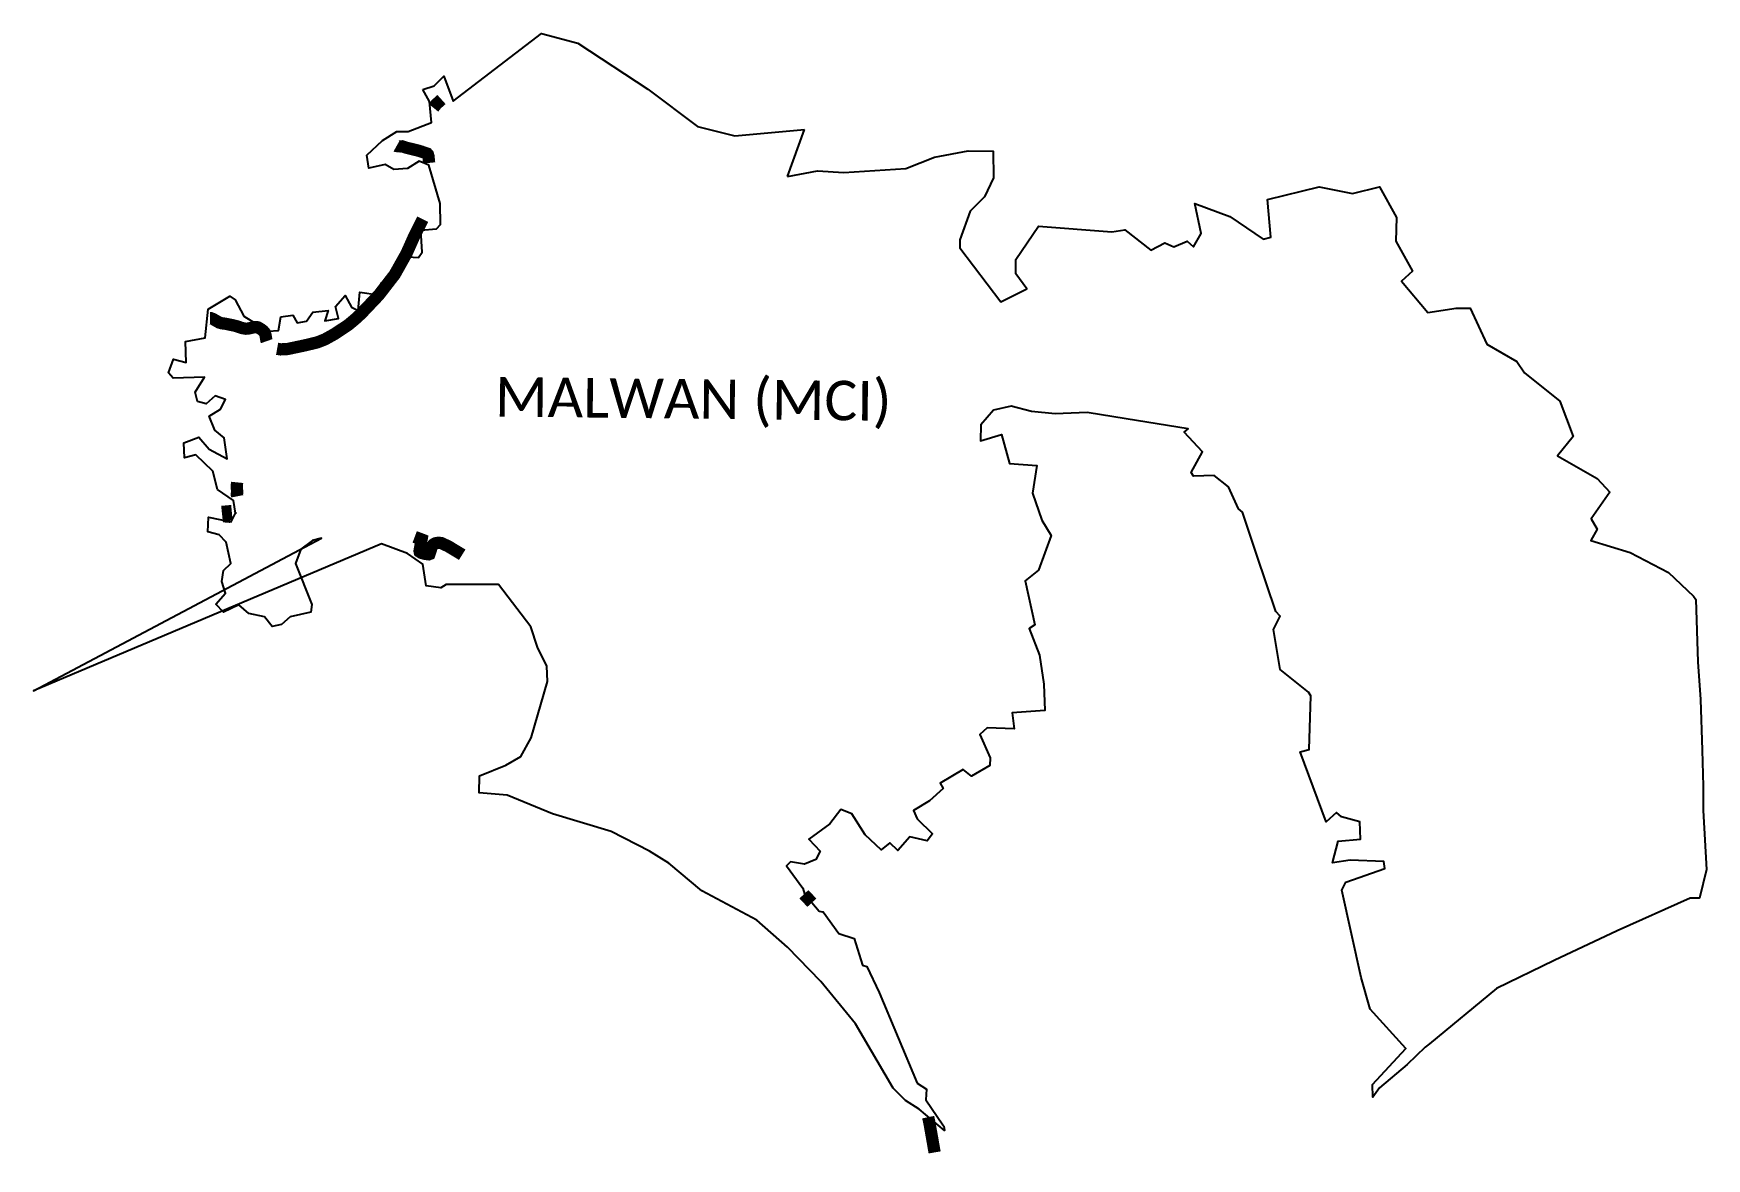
# Model space of a CAD drawing. Header units: metres. Extents: x 330680 to 359033, y 1773116 to 1931097.
# Drawn here: x 334143 to 340967, y 1773116 to 1777706 of the extents above; entities outside this region: 1.
import ezdxf

# ---------------------------------------------------------------- set-up
doc = ezdxf.new("R2010")
doc.units = ezdxf.units.M
for name, color, linetype in [('ARTIFICIALLY PROTECTED', 10, 'Continuous'), ('DITRICT NAME', 118, 'Continuous'), ('village', 3, 'Continuous'), ('VILLAGE NAME', 250, 'Continuous')]:
    doc.layers.add(name, color=color, linetype=linetype)

msp = doc.modelspace()

# ---------------------------------------------------------------- linework, layer by layer
at = {"color": 3}
for points in [[(335731.6029610715, 1777476.877901846), (335776.8554780822, 1777491.750739368), (335816.5244922319, 1777531.175852522), (335854.5108595226, 1777429.954519156), (336214.6602942407, 1777705.785614906), (336362.913523934, 1777666.140898768), (336505.9921930283, 1777572.180362778), (336649.0708621226, 1777478.219826787), (336851.357155871, 1777326.786898843), (337003.9702418724, 1777288.252455657), (337287.9917377857, 1777314.589678956)], [(337218.9696172035, 1777122.717208907), (337341.4703209586, 1777145.945591499), (337447.81524454, 1777138.882142105), (337701.4093575996, 1777154.197268002), (337817.9623444134, 1777201.036172773), (337956.1076727292, 1777227.498968643), (338057.7729760048, 1777225.50567092), (338058.724650565, 1777117.43856248), (338022.4921229273, 1777038.632518237), (337964.2913906568, 1776980.32306213), (337921.6726656597, 1776863.462710443), (337921.4738033246, 1776830.787370034), (338088.2291227761, 1776610.239797696), (338194.3380989424, 1776663.646743539), (338150.5512119527, 1776724.882608651), (338150.269613191, 1776783.915868016), (338242.346520993, 1776919.442960955), (338541.96922681, 1776896.53550002), (338594.1022587271, 1776904.986533324), (338700.3584010242, 1776821.517571958), (338757.3733024527, 1776851.638253016), (338793.9206431377, 1776834.677144632), (338848.5077520868, 1776858.398589382), (338875.256585022, 1776834.956370132), (338905.6995955546, 1776889.458228013), (338880.0305115718, 1777012.493387547), (339022.1286121238, 1776958.659573681), (339158.098887474, 1776865.962189605), (339190.359032201, 1776875.004259709), (339176.5404782043, 1777027.907836667), (339386.9997681517, 1777079.411766366), (339522.7310228968, 1777053.181864292), (339633.8159332152, 1777080.466644167), (339702.7984842877, 1776955.538737815), (339699.2597877671, 1776857.918020152), (339767.5793897487, 1776736.418958606), (339722.9374220046, 1776694.754061077), (339829.8668145883, 1776567.436884577), (339946.4314206478, 1776585.03682714), (340002.4736069337, 1776584.597194366), (340071.5748479997, 1776437.681130828), (340192.8665467046, 1776367.123202789), (340225.2059445633, 1776321.519913906), (340369.1418120924, 1776205.779810499), (340422.6023725421, 1776060.877086467), (340359.8153649932, 1775982.402758597), (340521.5724088289, 1775890.741746271), (340573.232404403, 1775834.841300573), (340495.916924343, 1775725.782175899), (340521.5025393524, 1775683.273451102), (340495.6479839861, 1775637.507171775), (340655.6808365457, 1775588.55771762), (340812.4505676177, 1775507.149444839), (340913.7892170282, 1775410.569822176), (340923.6867755048, 1775396.873577162), (340932.1959634578, 1775142.523453678), (340942.4605695349, 1774988.89643406), (340948.8172420128, 1774781.620793617), (340953.3169379396, 1774634.89664537), (340953.862583421, 1774535.984692222), (340967.1510834341, 1774295.745354678), (340938.0937011667, 1774178.415214253), (340900.3619202496, 1774178.370866265), (340602.5480422346, 1774044.935935502), (340345.8738090495, 1773924.028672872), (340111.0855216717, 1773809.457296418), (339836.9808681963, 1773584.502590237), (339819.6334966228, 1773570.265791168), (339745.4567952529, 1773499.411527606), (339633.7569763707, 1773404.151203574), (339605.6233937641, 1773366.793350287), (339604.99473928, 1773417.699770824), (339740.5403864399, 1773565.13831052), (339594.5798600432, 1773725.06416541), (339558.8372551724, 1773855.10540385), (339480.0446411545, 1774210.56281965), (339496.1695506553, 1774243.601838528), (339654.910369181, 1774299.591491695), (339650.9805021017, 1774327.159991006), (339514.1693492646, 1774332.760574458), (339442.1985906018, 1774321.902481955), (339464.1967948534, 1774411.043309857), (339556.0079877068, 1774418.561101069), (339552.350677845, 1774489.050186946), (339478.0351482846, 1774509.276720264), (339457.4699382347, 1774527.227157909), (339416.2207999978, 1774489.535697624), (339310.2175545128, 1774775.162088584), (339346.7898348587, 1774784.00232608), (339352.6571545224, 1775003.591587848), (339343.6151227677, 1775018.984027494), (339227.515432036, 1775111.400265535), (339201.2843789068, 1775273.721805674), (339228.1635885542, 1775328.433261553), (339210.7757203872, 1775347.168860256), (339133.0358082016, 1775577.766883435), (339074.0780386713, 1775752.651890666), (339058.2426272458, 1775766.594497797), (339017.2059366612, 1775855.847797818), (338959.1460345547, 1775902.93078275), (338874.340560364, 1775900.113866408), (338865.6204555917, 1775914.635386841), (338911.7178324681, 1775999.547335375), (338837.0490102383, 1776079.55594416), (338852.3901680313, 1776093.220469454), (338599.6258661895, 1776134.054854644), (338441.0225739885, 1776159.677412414), (338310.138904792, 1776154.473593247), (338213.4612146976, 1776163.081555272), (338130.2513471704, 1776185.270879031), (338058.4035029054, 1776168.853634583), (338006.9591475447, 1776109.745046134), (338005.9384199821, 1776044.262771739), (338091.8732002564, 1776069.145508236), (338124.0465500678, 1775951.181203405), (338235.5885107887, 1775942.926036472), (338217.2273366252, 1775830.08482201), (338255.6219777121, 1775720.061393515), (338294.61703829, 1775657.148613935), (338242.8971091421, 1775516.136558529), (338187.6543799356, 1775472.791285917), (338226.7655966701, 1775292.745402097), (338203.874066817, 1775278.309658624), (338247.0056296599, 1775169.276646911), (338264.753356607, 1775050.840403402), (338268.6943251992, 1774943.682953809), (338134.3014042525, 1774933.941399469), (338143.4006094009, 1774868.510027215), (338033.5293639936, 1774872.659954316), (338002.4103280169, 1774845.325933983), (338044.6271689172, 1774751.151298462), (338044.4861387516, 1774718.914463133), (337968.4989818734, 1774675.962986066), (337935.6515426462, 1774702.897435571), (337841.3732003215, 1774647.560383186), (337853.6755684253, 1774625.519887593), (337798.2614597885, 1774575.175847691), (337731.8604466374, 1774535.329512328), (337747.9150519918, 1774501.711110161), (337810.377216186, 1774440.809540424), (337788.8257973872, 1774412.644904967), (337717.9333236803, 1774428.348250123), (337669.2030248276, 1774372.456047687), (337636.3048056421, 1774403.950238095), (337600.079265812, 1774375.184923993), (337535.307124454, 1774435.935630515), (337480.4293819728, 1774522.597364811), (337436.136571907, 1774539.471393675), (337391.9287644043, 1774481.380316455), (337306.1084357352, 1774418.265508699), (337352.3772438364, 1774369.803044548), (337334.3829544659, 1774336.367805408), (337288.4975722409, 1774316.740593072), (337230.6114402226, 1774325.716567222), (337213.863159043, 1774309.412360575), (337281.3992683245, 1774219.26848414), (337288.286831445, 1774195.418578148), (337347.112005783, 1774124.543891334), (337361.5251063647, 1774122.931140925), (337364.3756712908, 1774122.612177651), (337427.8340576669, 1774033.984751452), (337490.4702598432, 1774013.567030095), (337524.1670975617, 1773904.742406084), (337542.5968263514, 1773899.075372631), (337592.8587506347, 1773793.469885211), (337747.4911729274, 1773423.203136151), (337785.6144786392, 1773399.326557398), (337782.4188836914, 1773355.311389233), (337852.8140105334, 1773253.619625249), (337856.8318336076, 1773247.81553718), (337859.0830396053, 1773230.786079347), (337755.5363147007, 1773317.841862359), (337699.4899932816, 1773352.388805269), (337649.3800297572, 1773403.619118371), (337496.2200685164, 1773665.541292241), (337354.1174583972, 1773837.691132959), (337218.554544635, 1773977.928732209), (337093.6318886942, 1774088.298643962), (336869.3994843629, 1774208.05765262), (336734.0835574305, 1774320.435958465), (336655.0749100092, 1774369.283184966), (336499.4906395286, 1774450.449892971), (336259.4569988867, 1774521.845833943), (336074.659742829, 1774598.209876739), (335960.9821507229, 1774607.500738206), (335962.3859122372, 1774677.734873617), (336069.3657234213, 1774720.096114466), (336131.065318124, 1774755.768035595), (336173.7011336332, 1774831.584422578), (336239.6598383082, 1775062.528921048), (336236.9706595291, 1775124.471361046), (336199.0538118068, 1775202.638960653), (336171.5231743627, 1775284.982997217), (336039.7122346513, 1775458.312053029), (335827.0040760487, 1775457.378870017), (335804.3422875911, 1775444.756844396), (335744.407887438, 1775452.460328935), (335731.1749412619, 1775541.148663975), (335668.8497605014, 1775583.997530454), (335563.1350702878, 1775624.238759793), (334143.0300849505, 1775024.479038), (335318.4232446116, 1775647.250150498), (335280.740551626, 1775637.084417968), (335233.5316011602, 1775601.636044731), (335211.683428924, 1775544.04259362), (335278.9571479885, 1775376.74133598), (335273.6946118018, 1775344.446796504), (335189.9425138306, 1775325.521059456), (335155.2423455323, 1775294.397779926), (335116.0917781539, 1775287.026825981), (335084.9217738459, 1775325.912075475), (335021.7998457506, 1775339.327136516), (334980.9159794394, 1775375.355279053), (334918.1530570494, 1775345.35579334), (334887.0610229502, 1775377.24504221), (334925.8527754304, 1775422.407937962), (334911.392300103, 1775469.850921731), (334917.9515094673, 1775514.716947768), (334948.4979404932, 1775542.982808055), (334929.5246100972, 1775630.982721927), (334899.8373591516, 1775660.138857072), (334854.9092943674, 1775672.257494013), (334857.1113710204, 1775732.505777964), (334949.7172031382, 1775713.796801413), (334967.5677304905, 1775748.918067321), (334958.6818704879, 1775800.671484584), (334893.905268473, 1775844.804813105), (334875.0096082407, 1775920.248859457), (334805.7353163477, 1775986.75990669), (334759.7599218319, 1775975.127120539), (334756.3402053365, 1776035.31291126), (334817.6822236299, 1776058.299635382), (334860.1436819301, 1776009.669328926), (334933.3064524862, 1775969.815025245), (334921.2829338962, 1776056.455838971), (334883.2099705939, 1776086.893098135), (334860.2699530956, 1776144.049998846), (334906.1830446384, 1776172.487219172), (334926.797237486, 1776211.887685233), (334884.7104195413, 1776226.911815028), (334847.2150345933, 1776194.320282968), (334812.1244848581, 1776203.799780817), (334802.00498131, 1776242.920037224), (334840.5634008942, 1776303.449048194), (334713.2875616142, 1776299.468827837), (334693.4859520646, 1776321.675904953), (334713.9288966222, 1776376.442885146), (334765.8692899663, 1776362.965422227), (334763.6528547212, 1776449.715958113), (334843.2665807983, 1776464.472318309), (334856.152002433, 1776580.753582462), (334943.839921832, 1776633.396223987), (334966.4216742687, 1776619.591511412), (335000.5897508938, 1776552.751101515), (335100.6134478585, 1776490.705525459), (335142.56018915, 1776493.859275834), (335151.8060771967, 1776549.938178762), (335200.7794130208, 1776556.044012981), (335219.2381632536, 1776525.388029802), (335256.9677919328, 1776531.368521218), (335283.1576607054, 1776569.39414027), (335344.6871843925, 1776575.577299538), (335331.1002069402, 1776533.443990893), (335387.0390107288, 1776542.376250787), (335375.3745607561, 1776591.225178435), (335414.1045128725, 1776636.387360405), (335439.7458769616, 1776589.068519678), (335467.886858861, 1776575.325618621), (335474.1658478789, 1776650.988023431), (335548.4541712631, 1776639.071119937), (335560.6515039154, 1776688.185891838), (335634.6126179133, 1776711.250111263), (335625.6652659725, 1776768.563292206), (335646.4204619138, 1776795.345551375), (335713.6186412088, 1776791.783357842), (335728.8138235817, 1776812.943611612), (335722.365676766, 1776903.89504699), (335786.5896659198, 1776909.358339526), (335802.8358576794, 1776925.907253951), (335802.0568871693, 1777012.673787142), (335755.0941787662, 1777168.208835986), (335715.7432952994, 1777184.388483043), (335668.5283771611, 1777155.000040307), (335612.7911841561, 1777150.380949335), (335577.517768741, 1777170.666749342), (335511.5260036941, 1777155.625339816), (335502.7446913075, 1777209.254690821), (335566.231038899, 1777269.748699153), (335625.8078292346, 1777305.459792605), (335671.2952110717, 1777305.459792605), (335765.8936495009, 1777342.879560272), (335758.8912971076, 1777427.515404558), (335731.6029610715, 1777476.877901846)]]:
    msp.add_lwpolyline(points, dxfattribs=at)
at = {"layer": 'ARTIFICIALLY PROTECTED', "const_width": 50, "flags": 128}
for points in [[(335807.4593444797, 1777436.298090169), (335800.3381367979, 1777429.881374544), (335786.6553774451, 1777417.757790833), (335774.4400335241, 1777402.6430538)], [(335624.0735960919, 1777246.564493145), (335624.2220989781, 1777246.480870795), (335630.1659427053, 1777245.915381779), (335638.887162213, 1777245.085657098), (335646.8501617676, 1777245.404146321), (335663.5447449865, 1777239.695002598), (335710.8737018569, 1777228.248023366), (335725.3959578826, 1777223.863396813), (335749.2459547184, 1777215.548517263), (335751.9240527466, 1777212.612565063), (335754.1502735533, 1777205.139137342), (335755.6634403958, 1777189.658614683), (335756.8381638186, 1777177.640552924)], [(335730.8462004658, 1776948.060736443), (335697.5132677699, 1776881.977292845), (335664.6682195463, 1776808.320261779), (335642.3189525653, 1776768.454329458), (335616.5401231005, 1776722.47084948), (335570.5150402247, 1776662.983846198), (335551.3778798202, 1776638.249239487), (335479.0316676061, 1776562.076400232), (335451.8537401325, 1776537.30182562), (335425.7049733948, 1776515.739166021), (335369.7893129008, 1776478.843094374), (335331.1610653749, 1776457.37172682), (335299.8685677883, 1776445.234058052), (335249.7164146993, 1776433.238804875), (335179.3427559496, 1776418.366548076), (335150.6236784109, 1776416.938740477), (335136.8169370022, 1776419.363786567)], [(335094.4376374452, 1776450.464698668), (335092.7554108408, 1776455.208366164), (335089.5414859239, 1776475.808025095), (335086.5638637741, 1776484.79220576), (335080.5526530299, 1776492.035577526), (335072.68625828, 1776498.436454123), (335063.8487420703, 1776503.63801407), (335058.3333490459, 1776506.88424828), (335053.398563116, 1776508.073764169), (335044.6335960015, 1776507.624607302), (335028.0032705527, 1776503.918671903), (335019.6354684857, 1776502.053973946), (335009.5436714895, 1776501.174172166), (334994.0368206006, 1776503.869635033), (334975.0787056118, 1776510.44057567), (334961.6509045078, 1776514.146511069), (334945.076545504, 1776517.571266967), (334926.6924099833, 1776521.36997656), (334911.2106278694, 1776523.431172983), (334901.0527181272, 1776526.215841221), (334875.7952688448, 1776540.589382614), (334865.0984229668, 1776544.81124849), (334862.8561744308, 1776544.81124849)], [(334973.7601134648, 1775874.344836063), (334972.6058178815, 1775863.00103704), (334972.5498514366, 1775851.999041323), (334973.5095723244, 1775841.729990319), (334973.5676116006, 1775830.34874136), (334972.2689827966, 1775825.835262605), (334973.8712629216, 1775817.471911014)], [(334951.8122107845, 1775757.42309), (334936.0949675195, 1775756.008324121), (334938.3512443798, 1775734.577646737), (334951.4214820861, 1775733.441973685), (334955.9672011076, 1775731.880097195), (334956.7589990445, 1775731.166798412)], [(335698.0264990167, 1775652.022081408), (335711.6810696448, 1775646.856423897), (335726.0329298559, 1775641.426974922), (335719.6434805642, 1775604.769522946), (335719.0068539031, 1775601.11707808), (335717.8514134462, 1775594.488102542), (335718.5918891695, 1775590.963259978), (335724.5429878063, 1775587.062742104), (335739.7617151458, 1775582.869568013), (335754.8830194147, 1775580.821496169), (335758.1995494805, 1775581.991599365), (335761.4196928912, 1775590.865707906), (335766.4307625376, 1775607.859070185), (335770.0770848794, 1775615.757104569), (335770.5277135845, 1775616.733178726), (335774.9179702592, 1775621.706247724), (335783.2103318393, 1775626.19207803), (335795.5032578114, 1775628.142076134), (335807.6003012264, 1775626.386660506), (335835.2736353787, 1775613.413799933), (335865.6147034027, 1775595.081313757), (335891.150541406, 1775579.652212947), (335891.8167067066, 1775579.235627566)], [(337285.5358750344, 1774194.163212054), (337317.9058306197, 1774159.566314647)], [(337792.4508719139, 1773284.72297141), (337797.95985378, 1773258.990368295), (337818.6761920206, 1773140.891167093)]]:
    msp.add_lwpolyline(points, dxfattribs=at)
at = {"layer": 'village'}
msp.add_lwpolyline([(337218.9696172035, 1777122.717208907), (337287.9917377857, 1777314.589678956)], dxfattribs=at)

# ---------------------------------------------------------------- texts
at = {"layer": 'DITRICT NAME', "insert": (330214.0778258176, 1930543.709798392), "char_height": 4163.821459485142, "attachment_point": 1, "rotation": 1.1028329887230701}
msp.add_mtext_dynamic_manual_height_columns('{\\fCalibri|b0|i0|c0|p34;RATNAGIRI}', width=3511.448806560773, gutter_width=20819.10729742571, heights=[0], dxfattribs=at)
at = {"layer": 'VILLAGE NAME', "insert": (336026.43637852, 1776304.326807694), "char_height": 161.1085249327823, "attachment_point": 1, "rotation": 359.37415311197776}
msp.add_mtext_dynamic_manual_height_columns('{\\fCalibri|b0|i0|c0|p34;MALWAN (MCI)}', width=1896.868336686429, gutter_width=805.5426246639116, heights=[0], dxfattribs=at)

doc.saveas('drawing.dxf')
